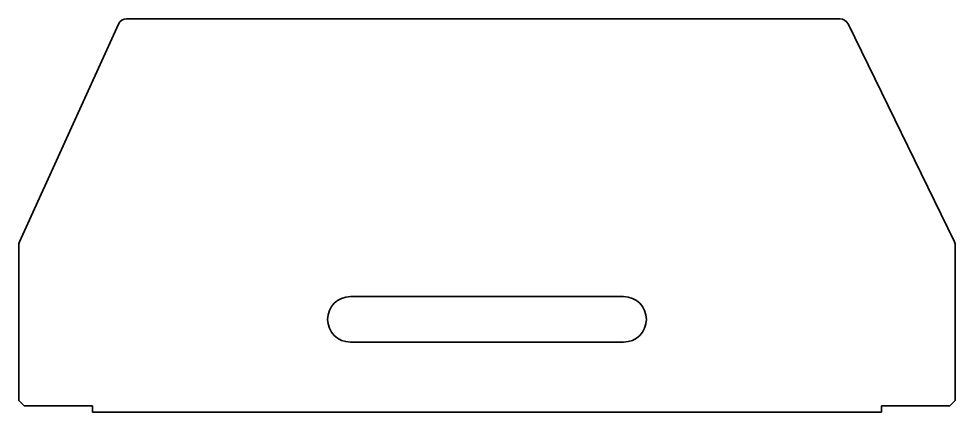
# Model space of a CAD drawing. Header units: millimetres. Extents: x 0 to 514, y 0 to 216.
import ezdxf

# ---------------------------------------------------------------- set-up
doc = ezdxf.new("R2010")
doc.units = ezdxf.units.MM
doc.layers.add('SIMUMAK Visible (ISO)', color=7, linetype='Continuous', lineweight=35)

# ---------------------------------------------------------------- blocks, each defined once
blk = doc.blocks.new('SIL-027-CSPE-01_Sheet_4_SIL-027-CSPE-01')
at = {"layer": 'SIMUMAK Visible (ISO)'}
for p, q in [((-197.78, 108), (193.64, 108)), ((-202.33, 105.06), (-256.55, -14.52)), ((256.49, -14.46), (198.13, 105.19)), ((-257, -101.5), (-257, -16.58)), ((257, -16.65), (257, -101.5)), ((-75, -44.5), (75, -44.5)), ((75, -69.5), (-75, -69.5)), ((-257, -101.5), (-254, -104.5)), ((254, -104.5), (257, -101.5)), ((-254, -104.5), (-216.5, -104.5)), ((-216.5, -104.5), (-216.5, -108)), ((216.5, -108), (216.5, -104.5)), ((216.5, -104.5), (254, -104.5)), ((216.5, -108), (-216.5, -108))]:
    blk.add_line(p, q, dxfattribs=at)
at = {"layer": 'SIMUMAK Visible (ISO)', "extrusion": (0, 0, -1)}
for centre, radius, start, end in [((197.78, 103), 5, 24.3915, 90), ((-193.64, 103), 5, 90, 154), ((252, -16.58), 5, 0, 24.3915), ((-252, -16.65), 5, 154, 180), ((75, -57), 12.5, 270, 90), ((-75, -57), 12.5, 90, 270)]:
    blk.add_arc(centre, radius, start, end, dxfattribs=at)

msp = doc.modelspace()

# ---------------------------------------------------------------- block references
msp.add_blockref('SIL-027-CSPE-01_Sheet_4_SIL-027-CSPE-01', (257, 108))

doc.saveas('drawing.dxf')
